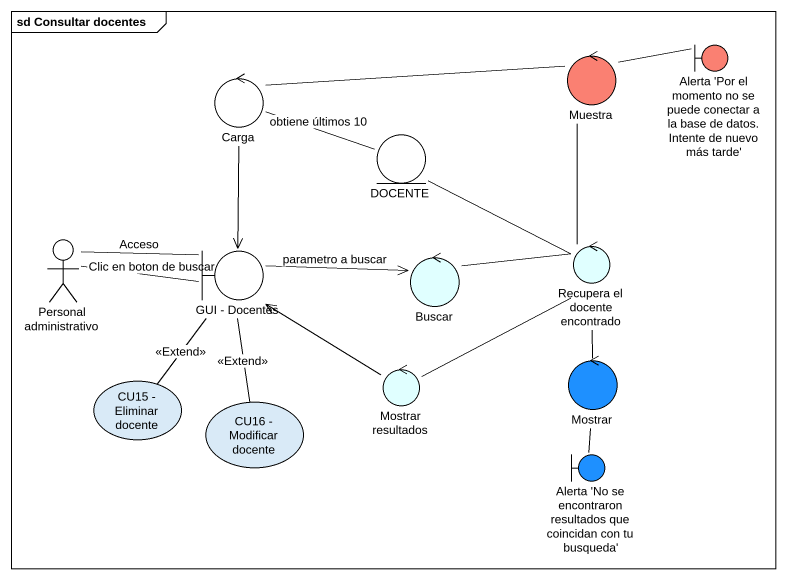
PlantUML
@startuml
mainframe sd Consultar docentes
control Muestra #FA8072
boundary "Alerta 'Por el momento no se puede conectar a la base de datos. Intente de nuevo más tarde'" as Alerta_Por_el_momento_no_se #FA8072
control Carga
entity DOCENTE
actor "Personal administrativo" as Personal_administrativo
boundary "GUI - Docentes" as GUI_Docentes
control Buscar #E0FFFF
control "Recupera el docente encontrado" as Recupera_el_docente #E0FFFF
control Mostrar #1E90FF
usecase "CU15 - Eliminar docente" as CU15_Eliminar_docente
usecase "CU16 - Modificar docente" as CU16_Modificar_docente
control "Mostrar resultados" as Mostrar_resultados #E0FFFF
boundary "Alerta 'No se encontraron resultados que coincidan con tu busqueda'" as Alerta_No_se_encontraron #1E90FF
Muestra -right- Alerta_Por_el_momento_no_se
Carga -right- Muestra
Carga -right- DOCENTE : obtiene últimos 10
Personal_administrativo -right- GUI_Docentes : Acceso
Personal_administrativo -right- GUI_Docentes : Clic en boton de buscar
GUI_Docentes <-up- Carga
GUI_Docentes -- CU15_Eliminar_docente : <<Extend>>
GUI_Docentes -- CU16_Modificar_docente : <<Extend>>
Buscar <-left- GUI_Docentes : parametro a buscar
Recupera_el_docente -up- Muestra
Recupera_el_docente -up- DOCENTE
Recupera_el_docente -left- Buscar
Recupera_el_docente -- Mostrar
Recupera_el_docente -- Mostrar_resultados
Mostrar -- Alerta_No_se_encontraron
Mostrar_resultados -up-> GUI_Docentes
@enduml
